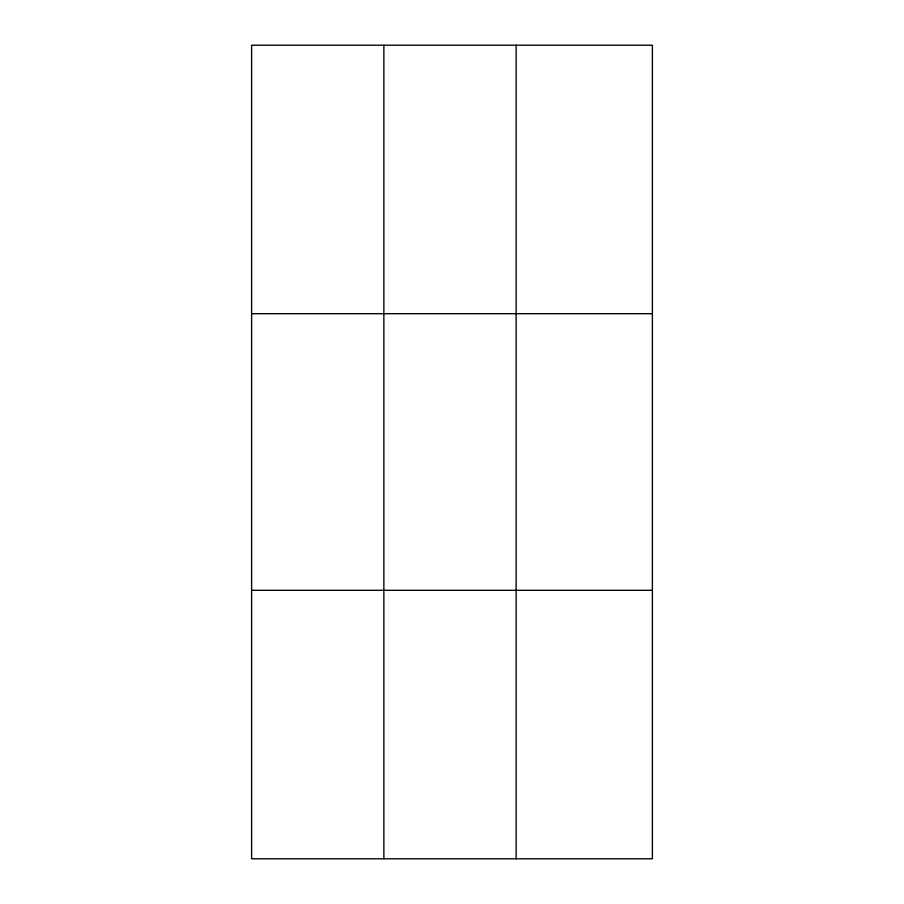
<?xml version="1.0" encoding="UTF-8"?>
<svg xmlns="http://www.w3.org/2000/svg" width="904" height="904" viewBox="0 0 904 904"><rect width="100%" height="100%" fill="white"/><g stroke="black" fill="none" stroke-linecap="round" stroke-linejoin="round"><path stroke-width="1.36" d="M383.861 858.8L383.861 45.2M516.127 858.8L516.127 45.2M251.606 313.688L652.394 313.688M251.606 590.312L652.394 590.312M652.394 814.052L652.394 858.8L251.606 858.8L251.606 45.2L652.394 45.2L652.394 814.052"/></g></svg>
